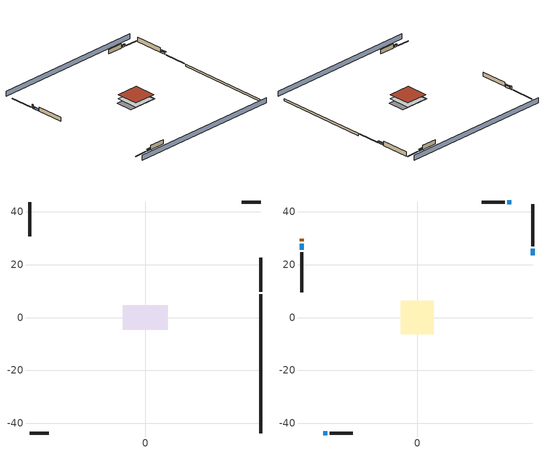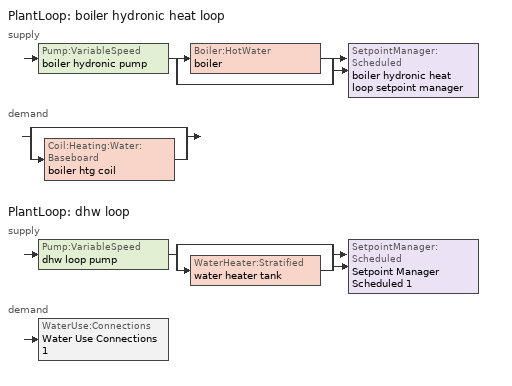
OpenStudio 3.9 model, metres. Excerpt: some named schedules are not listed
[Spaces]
crawlspace - vented 1
 floor foundation (Slab1 construction): -8.43,-4.68 -8.43,4.68 8.43,4.68 8.43,-4.68 z-0.91
 wall outside (RimJoist1 construction): 43.67,9.68 43.67,22.67 z0.3:0.61
 wall outside (RimJoist2 construction): -43.67,-43.67 -36.45,-43.67 z0.3:0.61
 wall outside (RimJoist3 construction): -43.67,43.67 -43.67,30.69 z0.3:0.61
 wall outside (RimJoist4 construction): 43.67,43.67 36.45,43.67 z0.3:0.61
 wall foundation (FoundationWall1 construction): 43.67,-43.67 43.67,8.75 z-0.91:0.3
conditioned space 1
 floor to crawlspace - vented 1 (Floor1 construction): -6.28,-6.28 -6.28,6.28 6.28,6.28 6.28,-6.28 z0.3
 wall outside (Wall1 construction): 43.67,26.9 43.67,42.74 z0.3:2.74
 wall outside (Wall2 construction): -33.14,-43.67 -24.34,-43.67 z0.3:2.74
 wall outside (Wall3 construction): -43.67,24.61 -43.67,9.53 z0.3:2.74
 wall outside (Wall4 construction): 33.14,43.67 24.34,43.67 z0.3:2.74
 wall outside (AdiabaticWallConstruction): 43.67,23.6 43.67,25.97 / -43.67,27.92 -43.67,25.54 z0.3:1.34; -35.52,-43.67 -34.07,-43.67 / 35.52,43.67 34.07,43.67 z0.3:1.25
 wall outside (AdiabaticWallConstruction 1): -43.67,29.76 -43.67,28.84 z0.3:2.34
 window (WindowConstruction): 43.67,23.6 43.67,25.97 z0.3:1.34
 window (WindowConstruction 1): -35.52,-43.67 -34.07,-43.67 z0.3:1.25
 window (WindowConstruction 2): -43.67,27.92 -43.67,25.54 z0.3:1.34
 window (WindowConstruction 3): 35.52,43.67 34.07,43.67 z0.3:1.25
 door (Door): -43.67,29.76 -43.67,28.84 z0.3:2.34
 roof outside (Roof1 construction): -6.28,6.28 -6.28,-6.28 6.28,-6.28 6.28,6.28 z2.74
shading: 43.67,48.24 -43.67,48.24 / -43.67,-48.24 43.67,-48.24 z0:2.74; 43.67,26.28 43.67,23.29 44.28,23.29 44.28,26.28 z1.65; -33.77,-43.67 -35.82,-43.67 -35.82,-44.28 -33.77,-44.28 z1.55; -43.67,25.23 -43.67,28.22 -44.28,28.22 -44.28,25.23 z1.65; 33.77,43.67 35.82,43.67 35.82,44.28 33.77,44.28 z1.55
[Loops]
PlantLoop 'boiler hydronic heat loop'
 supply: Pump:VariableSpeed 'boiler hydronic pump' > split
  | Boiler:HotWater 'boiler'
  | bypass
  join > SetpointManager:Scheduled 'boiler hydronic heat loop setpoint manager'
 demand: split
  | bypass
  | Coil:Heating:Water:Baseboard 'boiler htg coil'
PlantLoop 'dhw loop'
 supply: Pump:VariableSpeed 'dhw loop pump' > split
  | bypass
  | WaterHeater:Stratified 'water heater tank'
  join > SetpointManager:Scheduled 'Setpoint Manager Scheduled 1'
 demand: WaterUse:Connections 'Water Use Connections 1'
[Site]
Portland Intl Arpt_OR: Latitude {deg}=45.59; Longitude {deg}=-122.6; Time Zone {hr}=-8; Elevation {m}=33; Terrain=Suburbs; Keep Site Location Information=Yes
[Site:GroundTemperature:Shallow]
10.2558, 8.96328, 8.85977, 9.47314, 11.9355, 14.3863, 16.5111, 17.8571, 17.9714, 16.8767, 14.8061, 12.4304
[Site:WaterMainsTemperature]
Calculation Method=Schedule; Temperature Schedule=mains temperature schedule
[Building]
Building 1
[Material] Roughness=Rough
Name | Thickness {m} | Conductivity {W/m-K} | Density {kg/m3} | Specific Heat {J/kg-K} | Thermal Absorptance | Solar Absorptance | Visible Absorptance
asphalt or fiberglass shingles | 0.00635 | 0.162714 | 1121.4 | 1465.45 | 0.9 | 0.85 | 0.85
roof rigid ins | 0.103632 | 0.029427 | 32.04 | 1214.23 | 0.9 | 0.7 | 0.7
osb sheathing 0.75 in. | 0.01905 | 0.115458 | 512.64 | 1214.23 | 0.9 | 0.7 | 0.7
roof stud and cavity | 0.2032 | 0.161866 | 78.34581 | 1123.46 | 0.9 | 0.7 | 0.7
gypsum board | 0.0127 | 0.160291 | 801 | 837.4 | 0.9 | 0.6 | 0.6
wood siding | 0.0254 | 0.102417 | 544.68 | 1172.36 | 0.9 | 0.85 | 0.85
osb sheathing 0.5 in. | 0.0127 | 0.115458 | 512.64 | 1214.23 | 0.9 | 0.7 | 0.7
wall stud and cavity | 0.1397 | 0.550994 | 139.0536 | 1170.24 | 0.9 | 0.7 | 0.7
rim joist stud and cavity | 0.0508 | 0.178688 | 50.32683 | 1063.81 | 0.9 | 0.6 | 0.6
floor stud and cavity | 0.1397 | 0.923637 | 92.3553 | 1139.71 | 0.9 | 0.7 | 0.7
floor covering | 0.0127 | 0.0433444 | 54.468 | 1339.84 | 0.9 | 0.6 | 0.6
concrete 8.0 in. | 0.2032 | 1.803125 | 2242.8 | 837.4 | 0.9 | 0.7 | 0.7
soil 0.5 in. | 0.0127 | 1.3848 | 1842.3 | 418.7 | 0.9 | 0.7 | 0.7
wood siding 1; wood siding 2 | 0.0254 | 0.102417 | 544.68 | 1172.36
wall rigid ins | 0.512978 | 0.029427 | 32.04 | 1214.23 | 0.9 | 0.7 | 0.7
wall stud and cavity 1 | 0.0889 | 0.380278 | 52.3479 | 1209.89 | 0.9 | 0.7 | 0.7
door material | 0.04445 | 0.0612267 | 512.64 | 1214.23 | 0.9 | 0.7 | 0.7
wall stud and cavity 2 | 0.0889 | 0.391764 | 83.0341 | 1211.67 | 0.9 | 0.7 | 0.7
furniture material conditioned space 1 | 0.1524 | 0.115458 | 640.8 | 1214.23 | 0.9 | 0.6 | 0.6
[Construction]
Roof1 construction: asphalt or fiberglass shingles, roof rigid ins, osb sheathing 0.75 in., roof stud and cavity, gypsum board
Wall1 construction; Wall2 construction; Wall3 construction; Wall4 construction: wood siding, osb sheathing 0.5 in., wall stud and cavity, gypsum board
RimJoist1 construction; RimJoist2 construction; RimJoist3 construction; RimJoist4 construction: wood siding, rim joist stud and cavity
Floor1 construction: floor stud and cavity, osb sheathing 0.75 in., floor covering
FoundationWall1 construction: concrete 8.0 in.
Slab1 construction: soil 0.5 in.
WindowConstruction; WindowConstruction 1; WindowConstruction 2; WindowConstruction 3: WindowMaterial
AdiabaticWallConstruction: wood siding 1, wall rigid ins, wall stud and cavity 1, gypsum board
Door: door material
AdiabaticWallConstruction 1: wood siding 2, wall rigid ins, wall stud and cavity 1, gypsum board
PartitionWallConstruction: gypsum board, wall stud and cavity 2, gypsum board
furniture construction conditioned space 1: furniture material conditioned space 1
[WindowMaterial:SimpleGlazingSystem]
WindowMaterial: U-Factor {W/m2-K}=4.76952; Solar Heat Gain Coefficient=0.63
[ThermalZone] Multiplier=1; Use Ideal Air Loads=No
Name | Volume {m3} | Thermostat
conditioned space | 384.656 | conditioned space temperature setpoint
crawlspace - vented | 192.328
[Sizing:Zone] Zone Cooling Design Supply Air Temperature Input Method=SupplyAirTemperature; Zone Cooling Design Supply Air Temperature {C}=14; Zone Cooling Design Supply Air Temperature Difference {deltaC}=11.11; Zone Heating Design Supply Air Temperature Input Method=SupplyAirTemperature; Zone Heating Design Supply Air Temperature {C}=40; Zone Heating Design Supply Air Temperature Difference {deltaC}=11.11; Zone Cooling Design Supply Air Humidity Ratio {kg-H2O/kg-air}=0.0085; Zone Heating Design Supply Air Humidity Ratio {kg-H2O/kg-air}=0.008; Cooling Design Air Flow Method=DesignDay; Heating Design Air Flow Method=DesignDay; Account for Dedicated Outdoor Air System=No; Dedicated Outdoor Air System Control Strategy=NeutralSupplyAir; Dedicated Outdoor Air Low Setpoint Temperature for Design {C}=autosize; Dedicated Outdoor Air High Setpoint Temperature for Design {C}=autosize; Zone Load Sizing Method=Sensible Load Only No Latent Load; Zone Latent Cooling Design Supply Air Humidity Ratio Input Method=HumidityRatioDifference; Zone Cooling Design Supply Air Humidity Ratio Difference {kgWater/kgDryAir}=0.005; Zone Latent Heating Design Supply Air Humidity Ratio Input Method=HumidityRatioDifference; Zone Humidification Design Supply Air Humidity Ratio Difference {kgWater/kgDryAir}=0.005; Sizing Option=Coincident
conditioned space; crawlspace - vented
[Zone equipment]
conditioned space: boiler baseboard
[Space]
Name | Thermal Zone | Volume {m3}
conditioned space 1 | conditioned space | 384.656
crawlspace - vented 1 | crawlspace - vented | 192.328
[ThermostatSetpoint:DualSetpoint]
conditioned space temperature setpoint: Heating Setpoint Temperature Schedule=heating setpoint; Cooling Setpoint Temperature Schedule=cooling setpoint; Temperature Difference Between Cutout And Setpoint {deltaC}=0
[Foundation:Kiva]
Foundation Kiva 1: Initial Indoor Air Temperature {C}=7.86103; Wall Height Above Grade {m}=0.3048; Wall Depth Below Slab {m}=0.2032
[Foundation:Kiva:Settings]
Soil Conductivity {W/m-K}=1.3848; Soil Density {kg/m3}=1842.3; Soil Specific Heat {J/kg-K}=418.7; Ground Solar Absorptivity=0.9; Ground Thermal Absorptivity=0.9; Ground Surface Roughness {m}=0.03; Far-Field Width {m}=40; Deep-Ground Boundary Condition=ZeroFlux; Deep-Ground Depth {m}=40; Minimum Cell Dimension {m}=0.2; Maximum Cell Growth Coefficient=3; Simulation Timestep=Timestep
[SurfaceProperty:ExposedFoundationPerimeter]
Slab1: Exposed Perimeter Calculation Method=TotalExposedPerimeter; Total Exposed Perimeter {m}=52.4256
[SurfaceProperty:IncidentSolarMultiplier] Incident Solar Multiplier=1; Incident Solar Multiplier Schedule=trans schedule winter=0.85 summer=0.7
Window1; Window2; Window3; Window4
[InternalMass:Definition] Design Level Calculation Method=SurfaceArea
Name | Construction | Surface Area {m2}
partition wall mass | PartitionWallConstruction | 157.749
furniture mass conditioned space 1 | furniture construction conditioned space 1 | 63.09974
[InternalMass] Space or SpaceType=conditioned space 1; Multiplier=1
Name | Internal Mass Definition
partition wall mass | partition wall mass
furniture mass conditioned space 1 | furniture mass conditioned space 1
[PlantLoop] Fluid Type=Water; Glycol Concentration=0; Load Distribution Scheme=Optimal
Name | Plant Loop Volume {m3} | Maximum Loop Flow Rate {m3/s}
boiler hydronic heat loop | Autocalculate
dhw loop | 0.003 | 0.01
[Sizing:Plant] Loop Type=Heating; Sizing Option=NonCoincident; Zone Timesteps in Averaging Window=1; Coincident Sizing Factor Mode=None
Name | Design Loop Exit Temperature {C} | Loop Design Temperature Difference {deltaC}
boiler hydronic heat loop | 82.2222 | 11.1111
dhw loop | 51.6667 | 5.55556
[Pump:VariableSpeed] Motor Efficiency=0.85; Fraction of Motor Inefficiencies to Fluid Stream=0; Coefficient 1 of the Part Load Performance Curve=0; Coefficient 2 of the Part Load Performance Curve=1; Coefficient 3 of the Part Load Performance Curve=0; Coefficient 4 of the Part Load Performance Curve=0; Minimum Flow Rate {m3/s}=0; Pump Control Type=Intermittent; Skin Loss Radiative Fraction=0.5; Design Power Sizing Method=PowerPerFlowPerPressure; Design Electric Power per Unit Flow Rate {W/(m3/s)}=348701.1; Design Shaft Power per Unit Flow Rate per Unit Head {W-s/m3-Pa}=1.28205; Design Minimum Flow Rate Fraction=0
Name | Rated Flow Rate {m3/s} | Rated Pump Head {Pa} | Rated Power Consumption {W}
boiler hydronic pump | 0.0030649 | 20000 | 81.7308
dhw loop pump | 0.01 | 1 | 0
[Boiler:HotWater]
boiler: Fuel Type=NaturalGas; Nominal Capacity {W}=10630.3; Nominal Thermal Efficiency=0.8; Efficiency Curve Temperature Evaluation Variable=LeavingBoiler; Normalized Boiler Efficiency Curve=NonCondensingBoilerEff; Minimum Part Load Ratio=0; Maximum Part Load Ratio=1; Optimum Part Load Ratio=1; Water Outlet Upper Temperature Limit {C}=99.9; Boiler Flow Mode=LeavingSetpointModulated; On Cycle Parasitic Electric Load {W}=0; Off Cycle Parasitic Fuel Load {W}=0; Sizing Factor=1
[EnergyManagementSystem:Sensor]
Name | Output Variable or Output Meter Index Key | Output Variable or Output Meter
boiler_plr_s | boiler | Boiler Part Load Ratio
boiler_hydronic_pump_mfr_s | boiler hydronic pump | Pump Mass Flow Rate
boiler_hydronic_pump_s | boiler hydronic pump | Pump Electricity Energy
boiler_baseboard_s | boiler baseboard | Baseboard Total Heating Energy
water_heater_amb_temp; fridge_tin_s; tin_s; tin_s_1 | conditioned space | Zone Mean Air Temperature
water_heater_amb_rh | conditioned space | Zone Air Relative Humidity
water_heater_tl | water heater tank | Water Heater Heat Loss Rate
water_heater_sens_cool | water heater coil | Cooling Coil Sensible Cooling Rate
water_heater_lat_cool | water heater coil | Cooling Coil Latent Cooling Rate
water_heater_fan_pwr; water_heater_fan_energy | water heater fan | Fan Electricity Rate
water_heater_T_set | water heater setpoint | Schedule Value
water_heater_tank_energy | water heater tank | Water Heater Electricity Rate
water_heater_coil_energy | water heater coil | Cooling Coil Water Heating Electricity Rate
water_heater_tank_on_cycle_parasitic | water heater tank | Water Heater On Cycle Parasitic Electricity Rate
water_heater_tank_off_cycle_parasitic | water heater tank | Water Heater Off Cycle Parasitic Electricity Rate
out_pb_s |  | Site Outdoor Air Barometric Pressure
out_wt_s |  | Site Outdoor Air Humidity Ratio
win_s | conditioned space | Zone Air Humidity Ratio
site_vw_s |  | Site Wind Speed
tout_s | conditioned space | Zone Outdoor Air Drybulb Temperature
hvac_availability_schedule_s | hvac availability schedule | Schedule Value
cool_season | cooling season schedule | Schedule Value
natural_vent_s | natural vent schedule | Schedule Value
htg_sp_s; htg_sp_s_1 | heating setpoint | Schedule Value
clg_sp_s; clg_sp_s_1 | cooling setpoint | Schedule Value
conditioned_space_htg_unmet_s | conditioned space | Zone Heating Setpoint Not Met Time
conditioned_space_clg_unmet_s | conditioned space | Zone Cooling Setpoint Not Met Time
htg_load_cond |  | Heating:EnergyTransfer:Zone:CONDITIONED SPACE
clg_load_cond |  | Cooling:EnergyTransfer:Zone:CONDITIONED SPACE
s_conv | Floor1 | Surface Inside Face Convection Heat Gain Energy
s_ig | Floor1 | Surface Inside Face Internal Gains Radiation Heat Gain Energy
s_sol | Floor1 | Surface Inside Face Solar Radiation Heat Gain Energy
s_lgt | Floor1 | Surface Inside Face Lights Radiation Heat Gain Energy
s_surf | Floor1 | Surface Inside Face Net Surface Thermal Radiation Heat Gain Energy
s_conv_1 | Roof1 | Surface Inside Face Convection Heat Gain Energy
s_ig_1 | Roof1 | Surface Inside Face Internal Gains Radiation Heat Gain Energy
s_sol_1 | Roof1 | Surface Inside Face Solar Radiation Heat Gain Energy
s_lgt_1 | Roof1 | Surface Inside Face Lights Radiation Heat Gain Energy
s_surf_1 | Roof1 | Surface Inside Face Net Surface Thermal Radiation Heat Gain Energy
ss_sol | Door1 | Surface Inside Face Solar Radiation Heat Gain Energy
ss_lgt | Door1 | Surface Inside Face Lights Radiation Heat Gain Energy
ss_conv | Door1 | Surface Inside Face Convection Heat Gain Energy
ss_ig | Door1 | Surface Inside Face Internal Gains Radiation Heat Gain Energy
ss_surf | Door1 | Surface Inside Face Net Surface Thermal Radiation Heat Gain Energy
ss_conv_1 | Window1 | Surface Inside Face Convection Heat Gain Energy
ss_ig_1 | Window1 | Surface Inside Face Internal Gains Radiation Heat Gain Energy
ss_surf_1 | Window1 | Surface Inside Face Net Surface Thermal Radiation Heat Gain Energy
ss_trans_in | Window1 | Surface Window Transmitted Solar Radiation Rate
ss_back_out | Window1 | Surface Window Shortwave from Zone Back Out Window Heat Transfer Rate
ss_trans_out | Window1 | Surface Inside Face Initial Transmitted Diffuse Transmitted Out Window Solar Radiation Rate
ss_conv_2 | Window2 | Surface Inside Face Convection Heat Gain Energy
ss_ig_2 | Window2 | Surface Inside Face Internal Gains Radiation Heat Gain Energy
ss_surf_2 | Window2 | Surface Inside Face Net Surface Thermal Radiation Heat Gain Energy
ss_trans_in_1 | Window2 | Surface Window Transmitted Solar Radiation Rate
ss_back_out_1 | Window2 | Surface Window Shortwave from Zone Back Out Window Heat Transfer Rate
ss_trans_out_1 | Window2 | Surface Inside Face Initial Transmitted Diffuse Transmitted Out Window Solar Radiation Rate
ss_conv_3 | Window3 | Surface Inside Face Convection Heat Gain Energy
ss_ig_3 | Window3 | Surface Inside Face Internal Gains Radiation Heat Gain Energy
ss_surf_3 | Window3 | Surface Inside Face Net Surface Thermal Radiation Heat Gain Energy
ss_trans_in_2 | Window3 | Surface Window Transmitted Solar Radiation Rate
ss_back_out_2 | Window3 | Surface Window Shortwave from Zone Back Out Window Heat Transfer Rate
ss_trans_out_2 | Window3 | Surface Inside Face Initial Transmitted Diffuse Transmitted Out Window Solar Radiation Rate
ss_conv_4 | Window4 | Surface Inside Face Convection Heat Gain Energy
ss_ig_4 | Window4 | Surface Inside Face Internal Gains Radiation Heat Gain Energy
ss_surf_4 | Window4 | Surface Inside Face Net Surface Thermal Radiation Heat Gain Energy
ss_trans_in_3 | Window4 | Surface Window Transmitted Solar Radiation Rate
ss_back_out_3 | Window4 | Surface Window Shortwave from Zone Back Out Window Heat Transfer Rate
ss_trans_out_3 | Window4 | Surface Inside Face Initial Transmitted Diffuse Transmitted Out Window Solar Radiation Rate
s_conv_2 | Wall1 | Surface Inside Face Convection Heat Gain Energy
s_ig_2 | Wall1 | Surface Inside Face Internal Gains Radiation Heat Gain Energy
s_sol_2 | Wall1 | Surface Inside Face Solar Radiation Heat Gain Energy
s_lgt_2 | Wall1 | Surface Inside Face Lights Radiation Heat Gain Energy
s_surf_2 | Wall1 | Surface Inside Face Net Surface Thermal Radiation Heat Gain Energy
s_conv_3 | Wall2 | Surface Inside Face Convection Heat Gain Energy
s_ig_3 | Wall2 | Surface Inside Face Internal Gains Radiation Heat Gain Energy
s_sol_3 | Wall2 | Surface Inside Face Solar Radiation Heat Gain Energy
s_lgt_3 | Wall2 | Surface Inside Face Lights Radiation Heat Gain Energy
s_surf_3 | Wall2 | Surface Inside Face Net Surface Thermal Radiation Heat Gain Energy
s_conv_4 | Wall3 | Surface Inside Face Convection Heat Gain Energy
s_ig_4 | Wall3 | Surface Inside Face Internal Gains Radiation Heat Gain Energy
s_sol_4 | Wall3 | Surface Inside Face Solar Radiation Heat Gain Energy
s_lgt_4 | Wall3 | Surface Inside Face Lights Radiation Heat Gain Energy
s_surf_4 | Wall3 | Surface Inside Face Net Surface Thermal Radiation Heat Gain Energy
s_conv_5 | Wall4 | Surface Inside Face Convection Heat Gain Energy
s_ig_5 | Wall4 | Surface Inside Face Internal Gains Radiation Heat Gain Energy
s_sol_5 | Wall4 | Surface Inside Face Solar Radiation Heat Gain Energy
s_lgt_5 | Wall4 | Surface Inside Face Lights Radiation Heat Gain Energy
s_surf_5 | Wall4 | Surface Inside Face Net Surface Thermal Radiation Heat Gain Energy
im_conv | furniture mass conditioned space 1 | Surface Inside Face Convection Heat Gain Energy
im_ig | furniture mass conditioned space 1 | Surface Inside Face Internal Gains Radiation Heat Gain Energy
im_sol | furniture mass conditioned space 1 | Surface Inside Face Solar Radiation Heat Gain Energy
im_lgt | furniture mass conditioned space 1 | Surface Inside Face Lights Radiation Heat Gain Energy
im_surf | furniture mass conditioned space 1 | Surface Inside Face Net Surface Thermal Radiation Heat Gain Energy
im_conv_1 | partition wall mass | Surface Inside Face Convection Heat Gain Energy
im_ig_1 | partition wall mass | Surface Inside Face Internal Gains Radiation Heat Gain Energy
im_sol_1 | partition wall mass | Surface Inside Face Solar Radiation Heat Gain Energy
im_lgt_1 | partition wall mass | Surface Inside Face Lights Radiation Heat Gain Energy
im_surf_1 | partition wall mass | Surface Inside Face Net Surface Thermal Radiation Heat Gain Energy
airflow_gain | infil flow | Infiltration Sensible Heat Gain Energy
airflow_loss | infil flow | Infiltration Sensible Heat Loss Energy
airflow_gain_1 | natural vent flow | Infiltration Sensible Heat Gain Energy
airflow_loss_1 | natural vent flow | Infiltration Sensible Heat Loss Energy
airflow_gain_2 | whole house fan flow | Infiltration Sensible Heat Gain Energy
airflow_loss_2 | whole house fan flow | Infiltration Sensible Heat Loss Energy
mv_conv | mech vent house fan | Electric Equipment Convective Heating Energy
mv_rad | mech vent house fan | Electric Equipment Radiant Heating Energy
mv_conv_1 | mech vent house fan cfis | Electric Equipment Convective Heating Energy
mv_rad_1 | mech vent house fan cfis | Electric Equipment Radiant Heating Energy
mv_conv_2 | mech vent house fan latent load | Other Equipment Convective Heating Energy
mv_rad_2 | mech vent house fan latent load | Other Equipment Radiant Heating Energy
mv_conv_3 | mech vent house fan sensible load | Other Equipment Convective Heating Energy
mv_rad_3 | mech vent house fan sensible load | Other Equipment Radiant Heating Energy
ig_ee_conv | clothes dryer | Electric Equipment Convective Heating Energy
ig_ee_rad | clothes dryer | Electric Equipment Radiant Heating Energy
ig_ee_conv_1 | clothes washer | Electric Equipment Convective Heating Energy
ig_ee_rad_1 | clothes washer | Electric Equipment Radiant Heating Energy
ig_ee_conv_2 | cooking range | Electric Equipment Convective Heating Energy
ig_ee_rad_2 | cooking range | Electric Equipment Radiant Heating Energy
ig_ee_conv_3 | dishwasher | Electric Equipment Convective Heating Energy
ig_ee_rad_3 | dishwasher | Electric Equipment Radiant Heating Energy
ig_ee_conv_4 | fridge | Electric Equipment Convective Heating Energy
ig_ee_rad_4 | fridge | Electric Equipment Radiant Heating Energy
ig_ee_conv_5 | whole house fan | Electric Equipment Convective Heating Energy
ig_ee_rad_5 | whole house fan | Electric Equipment Radiant Heating Energy
ig_oe_conv | clothes dryer 1 | Other Equipment Convective Heating Energy
ig_oe_rad | clothes dryer 1 | Other Equipment Radiant Heating Energy
ig_oe_conv_1 | cooking range 1 | Other Equipment Convective Heating Energy
ig_oe_rad_1 | cooking range 1 | Other Equipment Radiant Heating Energy
ig_oe_conv_2 | general water use latent | Other Equipment Convective Heating Energy
ig_oe_rad_2 | general water use latent | Other Equipment Radiant Heating Energy
ig_oe_conv_3 | general water use sensible | Other Equipment Convective Heating Energy
ig_oe_rad_3 | general water use sensible | Other Equipment Radiant Heating Energy
ig_oe_conv_4 | water heater energy adjustment1 | Other Equipment Convective Heating Energy
ig_oe_rad_4 | water heater energy adjustment1 | Other Equipment Radiant Heating Energy
ig_oe_conv_5 | water heater lat | Other Equipment Convective Heating Energy
ig_oe_rad_5 | water heater lat | Other Equipment Radiant Heating Energy
ig_oe_conv_6 | water heater sens | Other Equipment Convective Heating Energy
ig_oe_rad_6 | water heater sens | Other Equipment Radiant Heating Energy
[EnergyManagementSystem:InternalVariable]
boiler_hydronic_pump_rated_mfr: Internal Data Index Key=boiler hydronic pump; Internal Data Type=Pump Maximum Mass Flow Rate
[EnergyManagementSystem:Actuator]
Name | Actuated Component | Actuated Component Type | Actuated Component Control Type | Zone or Space
boiler_hydronic_pump_pressure_rise_act | boiler hydronic pump | Pump | Pump Pressure Rise
water_heater_Tamb_act | water heater Tamb act | Schedule:Constant | Schedule Value
water_heater_RHamb_act | water heater RHamb act | Schedule:Constant | Schedule Value
water_heater_sens_act | water heater sens | OtherEquipment | Power Level | conditioned space 1
water_heater_lat_act | water heater lat | OtherEquipment | Power Level | conditioned space 1
water_heater_LESchedOverride | water heater BottomElementSetpoint | Schedule:Constant | Schedule Value
water_heater_UESchedOverride | water heater TopElementSetpoint | Schedule:Constant | Schedule Value
water_heater_HPWHSchedOverride | water heater setpoint | Schedule:Constant | Schedule Value
water_heater_hpwh_ec_adj_act | water heater energy adjustment1 | OtherEquipment | Power Level | conditioned space 1
fridge_schedule_act | fridge schedule | Schedule:Constant | Schedule Value
natural_vent_flow_act | natural vent flow | Zone Infiltration | Air Exchange Flow Rate
whole_house_fan_flow_act | whole house fan flow | Zone Infiltration | Air Exchange Flow Rate
whole_house_fan_act | whole house fan | ElectricEquipment | Electricity Rate | conditioned space 1
mech_vent_house_fan_cfis_act | mech vent house fan cfis | ElectricEquipment | Electricity Rate | conditioned space 1
mech_vent_house_fan_sensible_load_act | mech vent house fan sensible load | OtherEquipment | Power Level | conditioned space 1
mech_vent_house_fan_latent_load_act | mech vent house fan latent load | OtherEquipment | Power Level | conditioned space 1
infil_flow_act | infil flow | Zone Infiltration | Air Exchange Flow Rate
[EnergyManagementSystem:Program]
boiler_hydronic_pump_power_program: Set hvac_plr = boiler_plr_s; Set pump_total_eff = boiler_hydronic_pump_rated_mfr / 1000 * 20000.0 / 81.7307692307692; Set pump_vfr = boiler_hydronic_pump_mfr_s / 1000; If pump_vfr > 0; Set boiler_hydronic_pump_pressure_rise_act = 81.7307692307692 * hvac_plr * pump_total_eff / pump_vfr; Else; Set boiler_hydronic_pump_pressure_rise_act = 0; EndIf
boiler_hydronic_pump_disaggregate_program: Set boiler_hydronic_pump_primary_htg = boiler_hydronic_pump_s
water_heater_InletAir: Set water_heater_Tamb_act = water_heater_amb_temp; Set water_heater_RHamb_act = 0; Set water_heater_RHamb_act = water_heater_RHamb_act + (water_heater_amb_rh / 100) / 1; Set water_heater_sens_act = (0 - water_heater_sens_cool - (water_heater_tl + water_heater_fan_pwr)) / 1; Set water_heater_lat_act = (0 - water_heater_lat_cool) / 1
water_heater_Control: Set water_heater_HPWHSchedOverride = water_heater_T_set; If (water_heater_amb_temp<5.56) || (water_heater_amb_temp>48.89); Set water_heater_UESchedOverride = water_heater_T_set; Set water_heater_LESchedOverride = water_heater_T_set; Else; Set water_heater_UESchedOverride = water_heater_T_set - 9.0; Set water_heater_LESchedOverride = 0; EndIf
water_heater_hpwh_EC_adj: If WarmupFlag == 0; Set dhw_e_cons = water_heater_tank_energy + water_heater_tank_on_cycle_parasitic + water_heater_tank_off_cycle_parasitic + water_heater_coil_energy + water_heater_fan_energy; Set water_heater_hpwh_ec_adj_act = 0.0 * dhw_e_cons / 1; EndIf
fridge_schedule_program: Set Tin = fridge_tin_s*(9.0/5.0)+32.0; Set fridge_schedule_act = 0; If (Hour == 0); Set fridge_schedule_act = (-0.487+0.019*Tin); ElseIf (Hour == 1); Set fridge_schedule_act = (-0.34+0.016*Tin); ElseIf (Hour == 2); Set fridge_schedule_act = (-0.37+0.017*Tin); ElseIf (Hour == 3); Set fridge_schedule_act = (-0.361+0.016*Tin); ElseIf (Hour == 4); Set fridge_schedule_act = (-0.515+0.018*Tin); ElseIf (Hour == 5); Set fridge_schedule_act = (-0.684+0.021*Tin); ElseIf (Hour == 6); Set fridge_schedule_act = (-0.471+0.019*Tin); ElseIf (Hour == 7); Set fridge_schedule_act = (-0.159+0.015*Tin); ElseIf (Hour == 8); Set fridge_schedule_act = (-0.079+0.015*Tin); ElseIf (Hour == 9); Set fridge_schedule_act = (-0.417+0.019*Tin); ElseIf (Hour == 10); Set fridge_schedule_act = (-0.411+0.018*Tin); ElseIf (Hour == 11); Set fridge_schedule_act = (-0.386+0.018*Tin); ElseIf (Hour == 12); Set fridge_schedule_act = (-0.24+0.016*Tin); ElseIf (Hour == 13); Set fridge_schedule_act = (-0.314+0.017*Tin); ElseIf (Hour == 14); Set fridge_schedule_act = (-0.16+0.015*Tin); ElseIf (Hour == 15); Set fridge_schedule_act = (-0.121+0.015*Tin); ElseIf (Hour == 16); Set fridge_schedule_act = (-0.469+0.02*Tin); ElseIf (Hour == 17); Set fridge_schedule_act = (-0.412+0.02*Tin); ElseIf (Hour == 18); Set fridge_schedule_act = (-0.091+0.017*Tin); ElseIf (Hour == 19); Set fridge_schedule_act = (0.077+0.014*Tin); ElseIf (Hour == 20); Set fridge_schedule_act = (-0.118+0.016*Tin); ElseIf (Hour == 21); Set fridge_schedule_act = (-0.247+0.017*Tin); ElseIf (Hour == 22); Set fridge_schedule_act = (-0.445+0.019*Tin); ElseIf (Hour == 23); Set fridge_schedule_act = (-0.544+0.02*Tin); EndIf
natural_vent_program: Set Tin = tin_s; Set Tout = tout_s; Set Wout = out_wt_s; Set Pbar = out_pb_s; Set Phiout = (@RhFnTdbWPb Tout Wout Pbar); Set MaxHR = 0.0115; Set Tnvsp = (htg_sp_s + clg_sp_s) / 2; Set NVavail = natural_vent_s; Set ClgSsnAvail = cool_season; Set Qnv = 0; Set Qwhf = 0; Set whole_house_fan_act = 0; If ((Wout < MaxHR) && (Tin > Tout) && (Tin > Tnvsp) && (ClgSsnAvail > 0))|| ((Tin > Tout) && (Tin > Tnvsp) && (hvac_availability_schedule_s == 0)); Set WHF_Flow = 0; Set Adj = (Tin-Tnvsp)/(Tin-Tout); Set Adj = (@Min Adj 1); Set Adj = (@Max Adj 0); If (WHF_Flow > 0); Set Qwhf = WHF_Flow*Adj; Set WHF_W = 0; Set whole_house_fan_act = WHF_W*Adj; ElseIf (NVavail > 0); Set NVArea = 0; Set Cs = 8.968567957270247e-05; Set Cw = 6.531778328561744e-05; Set Tdiff = Tin-Tout; Set dT = (@Abs Tdiff); Set Vwind = site_vw_s; Set SGNV = NVArea*Adj*((((Cs*dT)+(Cw*(Vwind^2)))^0.5)/1000); Set MaxNV = 2.1369780228096005; Set Qnv = (@Min SGNV MaxNV); EndIf; EndIf; Set natural_vent_flow_act = Qnv; Set whole_house_fan_flow_act = Qwhf; Set natural_vent_program_Qnv = Qnv; Set natural_vent_program_Qwhf = Qwhf
infil_program: Set p_m = 0.14; Set p_s = 0.22; Set s_m = 270; Set s_s = 370; Set z_m = 9.99744; Set z_s = 2.4384; Set f_t = (((s_m/z_m)^p_m)*((z_s/s_s)^p_s)); Set Tdiff = tin_s-tout_s; Set dT = @Abs Tdiff; Set c = 0.1662; Set Cs = 0.0711; Set Cw = 0.1275; Set n = 0.65; Set sft = (f_t*0.7000000000000001); Set temp1 = ((c*Cw)*((sft*site_vw_s)^(2*n)))^2; Set Qinf = (((c*Cs*(dT^n))^2)+temp1)^0.5; Set Qinf = (@Max Qinf 0); Set mech_vent_house_fan_sensible_load_act = 0.0; Set mech_vent_house_fan_latent_load_act = 0.0; Set OASupInPb = out_pb_s; Set OASupInTemp = tout_s; Set OASupInW = out_wt_s; Set OASupRho = (@RhoAirFnPbTdbW OASupInPb OASupInTemp OASupInW); Set OASupCp = (@CpAirFnW OASupInW); Set OASupInEnth = (@HFnTdbW OASupInTemp OASupInW); Set ZoneTemp = tin_s; Set ZoneW = win_s; Set ZoneCp = (@CpAirFnW ZoneW); Set ZoneAirEnth = (@HFnTdbW ZoneTemp ZoneW); Set mech_vent_house_fan_cfis_act = 0.0; Set QWHV_cfis_sup = 0.0; Set QWHV_cfis_suppl_sup = 0.0; Set QWHV_cfis_suppl_exh = 0.0; Set Qrange = 0; Set Qbath = 0; Set Qdryer = 0; Set QWHV_sup = 0.0; Set QWHV_exh = 0.0; Set Qsupply = QWHV_sup + QWHV_cfis_sup + QWHV_cfis_suppl_sup; Set Qexhaust = Qrange + Qbath + Qdryer + QWHV_exh + QWHV_cfis_suppl_exh; Set Qfan = (@Max Qexhaust Qsupply); Set Qducts = 0; If Qducts < 0; Set Qsupply = Qsupply - Qducts; Else; Set Qexhaust = Qexhaust + Qducts; EndIf; Set Qfan_with_ducts = (@Max Qexhaust Qsupply); Set Qimb = (@Abs (Qsupply - Qexhaust)); If Qinf + Qimb > 0; Set Qtot = Qfan_with_ducts + (Qinf^2) / (Qinf + Qimb); Else; Set Qtot = Qfan_with_ducts; EndIf; Set Qinf_adj = Qtot - Qfan; Set infil_flow_act = Qinf_adj; Set infil_program_Qinf = Qinf_adj; Set infil_program_Qfan = Qfan; Set Qload = Qfan; Set Effectiveness_Sens = 0.0; Set Effectiveness_Lat = 0.0; Set Fan_MFR = Qload * OASupRho; Set ZoneInEnth = OASupInEnth; Set ZoneInTemp = OASupInTemp; Set FanTotalToCond = Fan_MFR * (ZoneInEnth - ZoneAirEnth); Set FanSensToCond = Fan_MFR * ZoneCp * (ZoneInTemp - ZoneTemp); Set FanLatToCond = FanTotalToCond - FanSensToCond; Set mech_vent_house_fan_sensible_load_act = mech_vent_house_fan_sensible_load_act + FanSensToCond; Set mech_vent_house_fan_latent_load_act = mech_vent_house_fan_latent_load_act + FanLatToCond
unmet_hours_program: Set htg_unmet_hours = 0; Set clg_unmet_hours = 0; Set unit_htg_unmet_hours = 0; If ((DayOfYear >= 1) && (DayOfYear <= 365)) && (hvac_availability_schedule_s == 1); Set unit_htg_unmet_hours = unit_htg_unmet_hours + conditioned_space_htg_unmet_s; If unit_htg_unmet_hours > htg_unmet_hours; Set htg_unmet_hours = unit_htg_unmet_hours; EndIf; EndIf
total_loads_program: Set loads_htg_tot = 0; Set loads_clg_tot = 0; If htg_load_cond > 0; Set loads_htg_tot = loads_htg_tot + (htg_load_cond - clg_load_cond) * 1.0; EndIf; Set loads_htg_tot = (@Max loads_htg_tot 0); If clg_load_cond > 0; Set loads_clg_tot = loads_clg_tot + (clg_load_cond - htg_load_cond) * 0.0; EndIf; Set loads_clg_tot = (@Max loads_clg_tot 0)
component_loads_program: Set loads_htg_walls = 0; Set loads_htg_rim_joists = 0; Set loads_htg_foundation_walls = 0; Set loads_htg_floors = 0; Set loads_htg_slabs = 0; Set loads_htg_ceilings = 0; Set loads_htg_roofs = 0; Set loads_htg_windows_conduction = 0; Set loads_htg_windows_solar = 0; Set loads_htg_doors = 0; Set loads_htg_skylights_conduction = 0; Set loads_htg_skylights_solar = 0; Set loads_htg_internal_mass = 0; Set loads_htg_intgains = 0; Set loads_htg_lighting = 0; Set loads_htg_infil = 0; Set loads_htg_mechvent = 0; Set loads_htg_natvent = 0; Set loads_htg_whf = 0; Set loads_htg_ducts = 0; Set loads_clg_walls = 0; Set loads_clg_rim_joists = 0; Set loads_clg_foundation_walls = 0; Set loads_clg_floors = 0; Set loads_clg_slabs = 0; Set loads_clg_ceilings = 0; Set loads_clg_roofs = 0; Set loads_clg_windows_conduction = 0; Set loads_clg_windows_solar = 0; Set loads_clg_doors = 0; Set loads_clg_skylights_conduction = 0; Set loads_clg_skylights_solar = 0; Set loads_clg_internal_mass = 0; Set loads_clg_intgains = 0; Set loads_clg_lighting = 0; Set loads_clg_infil = 0; Set loads_clg_mechvent = 0; Set loads_clg_natvent = 0; Set loads_clg_whf = 0; Set loads_clg_ducts = 0; Set hr_walls = 0; Set hr_walls = hr_walls + s_conv_2 + s_ig_2 + s_sol_2 + s_lgt_2 + s_surf_2; Set hr_walls = hr_walls + s_conv_3 + s_ig_3 + s_sol_3 + s_lgt_3 + s_surf_3; Set hr_walls = hr_walls + s_conv_4 + s_ig_4 + s_sol_4 + s_lgt_4 + s_surf_4; Set hr_walls = hr_walls + s_conv_5 + s_ig_5 + s_sol_5 + s_lgt_5 + s_surf_5; Set hr_rim_joists = 0; Set hr_foundation_walls = 0; Set hr_floors = 0; Set hr_floors = hr_floors + s_conv + s_ig + s_sol + s_lgt + s_surf; Set hr_slabs = 0; Set hr_ceilings = 0; Set hr_roofs = 0; Set hr_roofs = hr_roofs + s_conv_1 + s_ig_1 + s_sol_1 + s_lgt_1 + s_surf_1; Set hr_windows_conduction = 0; Set hr_windows_conduction = hr_windows_conduction + ss_conv_1; Set hr_windows_conduction = hr_windows_conduction + ss_ig_1; Set hr_windows_conduction = hr_windows_conduction + ss_surf_1; Set hr_windows_conduction = hr_windows_conduction + ss_conv_2; Set hr_windows_conduction = hr_windows_conduction + ss_ig_2; Set hr_windows_conduction = hr_windows_conduction + ss_surf_2; Set hr_windows_conduction = hr_windows_conduction + ss_conv_3; Set hr_windows_conduction = hr_windows_conduction + ss_ig_3; Set hr_windows_conduction = hr_windows_conduction + ss_surf_3; Set hr_windows_conduction = hr_windows_conduction + ss_conv_4; Set hr_windows_conduction = hr_windows_conduction + ss_ig_4; Set hr_windows_conduction = hr_windows_conduction + ss_surf_4; Set hr_windows_solar = 0; Set hr_windows_solar = hr_windows_solar - ss_trans_in * ZoneTimestep * 3600 + ss_back_out * ZoneTimestep * 3600 + ss_trans_out * ZoneTimestep * 3600; Set hr_windows_solar = hr_windows_solar - ss_trans_in_1 * ZoneTimestep * 3600 + ss_back_out_1 * ZoneTimestep * 3600 + ss_trans_out_1 * ZoneTimestep * 3600; Set hr_windows_solar = hr_windows_solar - ss_trans_in_2 * ZoneTimestep * 3600 + ss_back_out_2 * ZoneTimestep * 3600 + ss_trans_out_2 * ZoneTimestep * 3600; Set hr_windows_solar = hr_windows_solar - ss_trans_in_3 * ZoneTimestep * 3600 + ss_back_out_3 * ZoneTimestep * 3600 + ss_trans_out_3 * ZoneTimestep * 3600; Set hr_doors = 0; Set hr_doors = hr_doors + ss_sol; Set hr_doors = hr_doors + ss_lgt; Set hr_doors = hr_doors + ss_conv; Set hr_doors = hr_doors + ss_ig; Set hr_doors = hr_doors + ss_surf; Set hr_skylights_conduction = 0; Set hr_skylights_solar = 0; Set hr_internal_mass = 0; Set hr_internal_mass = hr_internal_mass + im_conv + im_ig + im_sol + im_lgt + im_surf; Set hr_internal_mass = hr_internal_mass + im_conv_1 + im_ig_1 + im_sol_1 + im_lgt_1 + im_surf_1; Set hr_intgains = 0; Set hr_intgains = hr_intgains - ig_ee_conv - ig_ee_rad - ig_ee_conv_1 - ig_ee_rad_1 - ig_ee_conv_2 - ig_ee_rad_2 - ig_ee_conv_3 - ig_ee_rad_3 - ig_ee_conv_4 - ig_ee_rad_4 - ig_ee_conv_5 - ig_ee_rad_5 - ig_oe_conv - ig_oe_rad - ig_oe_conv_1 - ig_oe_rad_1 - ig_oe_conv_2 - ig_oe_rad_2 - ig_oe_conv_3 - ig_oe_rad_3 - ig_oe_conv_4 - ig_oe_rad_4 - ig_oe_conv_5 - ig_oe_rad_5 - ig_oe_conv_6 - ig_oe_rad_6; Set hr_lighting = 0; Set hr_infil = 0; Set hr_infil = hr_infil - airflow_gain + airflow_loss; Set hr_natvent = 0; Set hr_natvent = hr_natvent - airflow_gain_1 + airflow_loss_1; Set hr_whf = 0; Set hr_whf = hr_whf - airflow_gain_2 + airflow_loss_2; Set hr_mechvent = 0; Set hr_mechvent = hr_mechvent - mv_conv - mv_rad - mv_conv_1 - mv_rad_1 - mv_conv_2 - mv_rad_2 - mv_conv_3 - mv_rad_3; Set hr_ducts = 0; Set htg_mode = 0; Set clg_mode = 0; If (htg_load_cond > 0); Set htg_mode = 1.0; ElseIf (clg_load_cond > 0); Set clg_mode = 0.0; Else; Set htg_season = 0; Set clg_season = 0; If ((DayOfYear >= 1) && (DayOfYear <= 365)); Set clg_season = 1; EndIf; If ((DayOfYear >= 1) && (DayOfYear <= 365)); Set htg_season = 1; EndIf; If ((airflow_gain_1 <> 0) || (airflow_loss_1 <> 0)) && (clg_season == 1); Set clg_mode = 0.0; ElseIf ((airflow_gain_2 <> 0) || (airflow_loss_2 <> 0)) && (clg_season == 1); Set clg_mode = 0.0; Else; Set Tmid_setpoint = (htg_sp_s_1 + clg_sp_s_1) / 2; If (tin_s_1 > Tmid_setpoint) && (clg_season == 1); Set clg_mode = 0.0; ElseIf (tin_s_1 < Tmid_setpoint) && (htg_season == 1); Set htg_mode = 1.0; EndIf; EndIf; EndIf; Set loads_htg_walls = loads_htg_walls + (hr_walls * htg_mode * 1); Set loads_htg_rim_joists = loads_htg_rim_joists + (hr_rim_joists * htg_mode * 1); Set loads_htg_foundation_walls = loads_htg_foundation_walls + (hr_foundation_walls * htg_mode * 1); Set loads_htg_floors = loads_htg_floors + (hr_floors * htg_mode * 1); Set loads_htg_slabs = loads_htg_slabs + (hr_slabs * htg_mode * 1); Set loads_htg_ceilings = loads_htg_ceilings + (hr_ceilings * htg_mode * 1); Set loads_htg_roofs = loads_htg_roofs + (hr_roofs * htg_mode * 1); Set loads_htg_windows_conduction = loads_htg_windows_conduction + (hr_windows_conduction * htg_mode * 1); Set loads_htg_windows_solar = loads_htg_windows_solar + (hr_windows_solar * htg_mode * 1); Set loads_htg_doors = loads_htg_doors + (hr_doors * htg_mode * 1); Set loads_htg_skylights_conduction = loads_htg_skylights_conduction + (hr_skylights_conduction * htg_mode * 1); Set loads_htg_skylights_solar = loads_htg_skylights_solar + (hr_skylights_solar * htg_mode * 1); Set loads_htg_internal_mass = loads_htg_internal_mass + (hr_internal_mass * htg_mode * 1); Set loads_htg_intgains = loads_htg_intgains + (hr_intgains * htg_mode * 1); Set loads_htg_lighting = loads_htg_lighting + (hr_lighting * htg_mode * 1); Set loads_htg_infil = loads_htg_infil + (hr_infil * htg_mode * 1); Set loads_htg_mechvent = loads_htg_mechvent + (hr_mechvent * htg_mode * 1); Set loads_htg_natvent = loads_htg_natvent + (hr_natvent * htg_mode * 1); Set loads_htg_whf = loads_htg_whf + (hr_whf * htg_mode * 1); Set loads_htg_ducts = loads_htg_ducts + (hr_ducts * htg_mode * 1); Set loads_clg_walls = loads_clg_walls + (-hr_walls * clg_mode * 1); Set loads_clg_rim_joists = loads_clg_rim_joists + (-hr_rim_joists * clg_mode * 1); Set loads_clg_foundation_walls = loads_clg_foundation_walls + (-hr_foundation_walls * clg_mode * 1); Set loads_clg_floors = loads_clg_floors + (-hr_floors * clg_mode * 1); Set loads_clg_slabs = loads_clg_slabs + (-hr_slabs * clg_mode * 1); Set loads_clg_ceilings = loads_clg_ceilings + (-hr_ceilings * clg_mode * 1); Set loads_clg_roofs = loads_clg_roofs + (-hr_roofs * clg_mode * 1); Set loads_clg_windows_conduction = loads_clg_windows_conduction + (-hr_windows_conduction * clg_mode * 1); Set loads_clg_windows_solar = loads_clg_windows_solar + (-hr_windows_solar * clg_mode * 1); Set loads_clg_doors = loads_clg_doors + (-hr_doors * clg_mode * 1); Set loads_clg_skylights_conduction = loads_clg_skylights_conduction + (-hr_skylights_conduction * clg_mode * 1); Set loads_clg_skylights_solar = loads_clg_skylights_solar + (-hr_skylights_solar * clg_mode * 1); Set loads_clg_internal_mass = loads_clg_internal_mass + (-hr_internal_mass * clg_mode * 1); Set loads_clg_intgains = loads_clg_intgains + (-hr_intgains * clg_mode * 1); Set loads_clg_lighting = loads_clg_lighting + (-hr_lighting * clg_mode * 1); Set loads_clg_infil = loads_clg_infil + (-hr_infil * clg_mode * 1); Set loads_clg_mechvent = loads_clg_mechvent + (-hr_mechvent * clg_mode * 1); Set loads_clg_natvent = loads_clg_natvent + (-hr_natvent * clg_mode * 1); Set loads_clg_whf = loads_clg_whf + (-hr_whf * clg_mode * 1); Set loads_clg_ducts = loads_clg_ducts + (-hr_ducts * clg_mode * 1)
total_airflows_program: Set total_infil_flow_rate = 0; Set total_mechvent_flow_rate = 0; Set total_natvent_flow_rate = 0; Set total_whf_flow_rate = 0; Set total_infil_flow_rate = total_infil_flow_rate + (infil_program_Qinf * 1); Set total_mechvent_flow_rate = total_mechvent_flow_rate + (infil_program_Qfan * 1); Set total_natvent_flow_rate = total_natvent_flow_rate + (natural_vent_program_Qnv * 1); Set total_whf_flow_rate = total_whf_flow_rate + (natural_vent_program_Qwhf * 1)
[EnergyManagementSystem:ProgramCallingManager]
boiler_hydronic_pump_power_program_calling_manager: EndOfSystemTimestepBeforeHVACReporting; boiler_hydronic_pump_power_program
boiler_hydronic_pump_disaggregate_program_calling_manager: EndOfSystemTimestepBeforeHVACReporting; boiler_hydronic_pump_disaggregate_program
water_heater_ProgramManager: InsideHVACSystemIterationLoop; water_heater_Control; water_heater_InletAir
water_heater_hpwh_EC_adj_ProgramManager: EndOfSystemTimestepBeforeHVACReporting; water_heater_hpwh_EC_adj
fridge_schedule_program_calling_manager: BeginZoneTimestepAfterInitHeatBalance; fridge_schedule_program
natural_vent_program_calling_manager: BeginZoneTimestepAfterInitHeatBalance; natural_vent_program
infil_program_calling_manager: BeginZoneTimestepAfterInitHeatBalance; infil_program
unmet_hours_program_calling_manager: EndOfZoneTimestepBeforeZoneReporting; unmet_hours_program
total_loads_program_calling_manager: EndOfZoneTimestepAfterZoneReporting; total_loads_program
component_loads_program_calling_manager: EndOfZoneTimestepAfterZoneReporting; component_loads_program
total_airflows_program_calling_manager: EndOfZoneTimestepAfterZoneReporting; total_airflows_program
[SetpointManager:Scheduled] Control Variable=Temperature
Name | Schedule
boiler hydronic heat loop setpoint manager | boiler hydronic heat supply setpoint
Setpoint Manager Scheduled 1 | dhw temp
[Coil:Heating:Water:Baseboard]
boiler htg coil: Heating Design Capacity Method=HeatingDesignCapacity; Heating Design Capacity {W}=10630.3; Heating Design Capacity Per Floor Area {W/m2}=0; Fraction of Autosized Heating Design Capacity=0.8; U-Factor Times Area Value {W/K}=765.38; Maximum Water Flow Rate {m3/s}=0.000457931; Convergence Tolerance=0.001
[ZoneHVAC:Baseboard:Convective:Water]
boiler baseboard: Availability Schedule=Always On Discrete; Heating Coil=boiler htg coil
[EnergyManagementSystem:OutputVariable]
boiler hydronic pump disaggregate htg primary: EMS Variable=boiler_hydronic_pump_primary_htg; Type of Data in Variable=Summed; Update Frequency=SystemTimestep; EMS Program or Subroutine=boiler_hydronic_pump_disaggregate_program; Units=J
[Coil:WaterHeating:AirToWaterHeatPump:Wrapped]
water heater coil: Rated Heating Capacity {W}=2149.38; Rated COP {W/W}=4.299056; Rated Sensible Heat Ratio=0.88; Rated Evaporator Inlet Air Dry-Bulb Temperature {C}=19.7222; Rated Evaporator Inlet Air Wet-Bulb Temperature {C}=13.561; Rated Condenser Water Temperature {C}=48.89; Rated Evaporator Air Flow Rate {m3/s}=0.0854225; Evaporator Fan Power Included in Rated COP=Yes; Crankcase Heater Capacity {W}=0; Maximum Ambient Temperature for Crankcase Heater Operation {C}=0; Evaporator Air Temperature Type for Curve Objects=WetBulbTemperature; Heating Capacity Function of Temperature Curve=HPWH-Cap-fT; Heating Capacity Function of Air Flow Fraction Curve=HPWH-Htg-Cap-FF; Heating COP Function of Temperature Curve=HPWH-COP-fT; Heating COP Function of Air Flow Fraction Curve=HPWH-Htg-COP-FF; Part Load Fraction Correlation Curve=HPWH-COP-fPLR
[WaterHeater:Stratified]
water heater tank: Tank Volume {m3}=0.27255; Tank Height {m}=1.5975; Tank Shape=VerticalCylinder; Maximum Temperature Limit {C}=90; Heater Priority Control=MasterSlave; Heater 1 Setpoint Temperature Schedule=water heater TopElementSetpoint; Heater 1 Deadband Temperature Difference {deltaC}=18.5; Heater 1 Capacity {W}=4500.11; Heater 1 Height {m}=1.26469; Heater 2 Setpoint Temperature Schedule=water heater BottomElementSetpoint; Heater 2 Deadband Temperature Difference {deltaC}=3.89; Heater 2 Capacity {W}=4500.11; Heater 2 Height {m}=0.332813; Heater Fuel Type=Electricity; Heater Thermal Efficiency=1; Off Cycle Parasitic Fuel Consumption Rate {W}=3; Off Cycle Parasitic Fuel Type=Electricity; Off Cycle Parasitic Heat Fraction to Tank=0; Off Cycle Parasitic Height {m}=0; On Cycle Parasitic Fuel Consumption Rate {W}=3; On Cycle Parasitic Fuel Type=Electricity; On Cycle Parasitic Heat Fraction to Tank=0; On Cycle Parasitic Height {m}=0; Ambient Temperature Indicator=Schedule; Ambient Temperature Schedule=water heater Tamb act; Uniform Skin Loss Coefficient per Unit Area to Ambient Temperature {W/m2-K}=0.92499; Skin Loss Fraction to Zone=1; Off Cycle Flue Loss Coefficient to Ambient Temperature {W/K}=0; Off Cycle Flue Loss Fraction to Zone=1; Use Side Effectiveness=1; Use Side Inlet Height {m}=0; Use Side Outlet Height {m}=autocalculate; Source Side Effectiveness=1; Source Side Inlet Height {m}=0; Source Side Outlet Height {m}=0; Inlet Mode=Fixed; Use Side Design Flow Rate {m3/s}=0.00453494; Source Side Design Flow Rate {m3/s}=0; Indirect Water Heating Recovery Time {hr}=1.5; Number of Nodes=6; Additional Destratification Conductivity {W/m-K}=0; Node 1 Additional Loss Coefficient {W/m2-K}=0; Node 2 Additional Loss Coefficient {W/m2-K}=0; Node 3 Additional Loss Coefficient {W/m2-K}=0; Node 4 Additional Loss Coefficient {W/m2-K}=0; Node 5 Additional Loss Coefficient {W/m2-K}=0; Node 6 Additional Loss Coefficient {W/m2-K}=0; Node 7 Additional Loss Coefficient {W/m2-K}=0; Node 8 Additional Loss Coefficient {W/m2-K}=0; Node 9 Additional Loss Coefficient {W/m2-K}=0; Node 10 Additional Loss Coefficient {W/m2-K}=0; Node 11 Additional Loss Coefficient {W/m2-K}=0; Node 12 Additional Loss Coefficient {W/m2-K}=0
[WaterHeater:Sizing]
water heater tank: Design Mode=PeakDraw; Time Storage Can Meet Peak Draw {hr}=0.538503; Time for Tank Recovery {hr}=0; Nominal Tank Volume for Autosizing Plant Connections {m3}=1
[Fan:SystemModel]
water heater fan: Availability Schedule=Always On Discrete; Design Maximum Air Flow Rate {m3/s}=0.0854225; Speed Control Method=Discrete; Electric Power Minimum Flow Rate Fraction=0.2; Design Pressure Rise {Pa}=500; Motor Efficiency=1; Motor In Air Stream Fraction=1; Design Electric Power Consumption {W}=autosize; Design Power Sizing Method=PowerPerFlow; Electric Power Per Unit Flow Rate {W/(m3/s)}=97.8923; Electric Power Per Unit Flow Rate Per Unit Pressure {W-s/m3-Pa}=1.66667; Fan Total Efficiency=0.7; Motor Loss Radiative Fraction=0
[WaterHeater:HeatPump:WrappedCondenser]
water heater hpwh: Compressor Setpoint Temperature Schedule=water heater setpoint; Dead Band Temperature Difference {deltaC}=3.89; Condenser Bottom Location {m}=0.0665625; Condenser Top Location {m}=0.865313; Evaporator Air Flow Rate {m3/s}=0.0854225; Inlet Air Configuration=Schedule; Inlet Air Temperature Schedule=water heater Tamb act; Inlet Air Humidity Schedule=water heater RHamb act; Tank=water heater tank; DX Coil=water heater coil; Minimum Inlet Air Temperature for Compressor Operation {C}=5.55556; Maximum Inlet Air Temperature for Compressor Operation {C}=48.8889; Compressor Location=Schedule; Compressor Ambient Temperature Schedule=water heater Tamb act; Fan=water heater fan; Fan Placement=DrawThrough; On Cycle Parasitic Electric Load {W}=0; Off Cycle Parasitic Electric Load {W}=0; Parasitic Heat Rejection Location=Outdoors; Inlet Air Mixer Schedule=Always On Discrete; Tank Element Control Logic=MutuallyExclusive; Control Sensor 1 Height In Stratified Tank {m}=1.26469; Control Sensor 1 Weight=0.75; Control Sensor 2 Height In Stratified Tank {m}=0.465938
[OtherEquipment:Definition] Design Level Calculation Method=EquipmentLevel
Name | Design Level {W} | Fraction Latent | Fraction Radiant | Fraction Lost
water heater sens; mech vent house fan sensible load | 0 | 0 | 0 | 0
water heater lat; general water use latent; mech vent house fan latent load | 0 | 1 | 0 | 0
water heater energy adjustment1 | 0.01 | 0 | 0 | 1
clothes dryer 2; cooking range 2 | 0 | 0 | 0 | 1
general water use sensible | 0 | 0 | 0.6 | 0
[OtherEquipment] Space or SpaceType=conditioned space 1
Name | Other Equipment Definition | Schedule | Fuel Type
water heater sens | water heater sens | Always On Discrete
water heater lat | water heater lat | Always On Discrete
water heater energy adjustment1 | water heater energy adjustment1 | Always On Discrete | Electricity
clothes dryer 1 | clothes dryer 2 | clothes dryer schedule | Electricity
cooking range 1 | cooking range 2 | cooking range schedule | NaturalGas
general water use sensible | general water use sensible | general water use schedule
general water use latent | general water use latent | general water use schedule
mech vent house fan sensible load | mech vent house fan sensible load | Always On Discrete
mech vent house fan latent load | mech vent house fan latent load | Always On Discrete
[WaterUse:Connections]
Water Use Connections 1: Drain Water Heat Exchanger Type=None; Drain Water Heat Exchanger Destination=Plant; Water Use Equipment Name 1=dhw fixtures; Water Use Equipment Name 2=dhw distribution waste; Water Use Equipment Name 3=clothes washer; Water Use Equipment Name 4=dishwasher
[ElectricEquipment:Definition] Design Level Calculation Method=EquipmentLevel; Fraction Latent=0
Name | Design Level {W} | Fraction Radiant | Fraction Lost
clothes washer; clothes dryer; dishwasher; cooking range; whole house fan; mech vent house fan | 0 | 0 | 1
fridge | 51.9007 | 0.6 | 0
mech vent house fan cfis | 0 | 0 | 0
[ElectricEquipment] Space or SpaceType=conditioned space 1
Name | Electric Equipment Definition | Schedule
clothes washer | clothes washer | clothes washer schedule
clothes dryer | clothes dryer | clothes dryer schedule
dishwasher | dishwasher | dishwasher schedule
fridge | fridge | fridge schedule
cooking range | cooking range | cooking range schedule
whole house fan | whole house fan | Always On Discrete
mech vent house fan | mech vent house fan | mech vent house fan schedule
mech vent house fan cfis | mech vent house fan cfis | mech vent house fan cfis schedule
[WaterUse:Equipment:Definition] Peak Flow Rate {m3/s}=0
Name | Target Temperature Schedule
dhw fixtures; dhw distribution waste | mixed water temperature schedule
clothes washer; dishwasher
[WaterUse:Equipment]
Name | Water Use Equipment Definition | Flow Rate Fraction Schedule
dhw fixtures | dhw fixtures | dhw fixtures schedule
dhw distribution waste | dhw distribution waste | dhw fixtures schedule
clothes washer | clothes washer | clothes washer schedule
dishwasher | dishwasher | dishwasher schedule
[SpaceInfiltration:DesignFlowRate] Schedule=Always On Discrete
Name | Space or SpaceType | Design Flow Rate Calculation Method | Design Flow Rate {m3/s} | Air Changes per Hour {1/hr} | Constant Term Coefficient | Temperature Term Coefficient | Velocity Term Coefficient | Velocity Squared Term Coefficient
natural vent flow; whole house fan flow; infil flow | conditioned space 1 | Flow/Space | 0
infil crawlspace - vented 1 | crawlspace - vented 1 | AirChanges/Hour |  | 2.6013 | 1 | 0 | 0 | 0
[Schedule:Ruleset]
Name | Default Day Schedule
heating setpoint | heating setpoint default day
cooling setpoint | cooling setpoint default day
trans schedule winter=0.85 summer=0.7 | trans schedule winter=0.85 summer=0.7 default day
clothes washer schedule | clothes washer schedule default day
clothes dryer schedule | clothes dryer schedule default day
dishwasher schedule | dishwasher schedule default day
cooking range schedule | cooking range schedule default day
dhw fixtures schedule | dhw fixtures schedule default day
general water use schedule | general water use schedule default day
hvac availability schedule | hvac availability schedule default day
cooling season schedule | cooling season schedule default day
natural vent schedule | natural vent schedule default day
[Schedule:Day]
heating setpoint default day; cooling setpoint default day; trans schedule winter=0.85 summer=0.7 default day; clothes washer schedule default day; clothes dryer schedule default day; dishwasher schedule default day; cooking range schedule default day; dhw fixtures schedule default day; general water use schedule default day; cooling season schedule default day; natural vent schedule default day: 24, 0, 0
trans schedule winter=0.85 summer=0.7 day; trans schedule winter=0.85 summer=0.7 day 2: 24, 0, 0.85
trans schedule winter=0.85 summer=0.7 day 1: 24, 0, 0.7
hvac availability schedule default day: 24, 0, 1
[Schedule:Rule] Apply Monday=Yes; Apply Wednesday=Yes; Apply Friday=Yes; Date Specification Type=DateRange
Name | Schedule Ruleset | Rule Order | Day Schedule | Apply Sunday | Apply Tuesday | Apply Thursday | Apply Saturday | Start Month | Start Day | End Month | End Day
heating setpoint allday rule | heating setpoint | 0 | heating setpoint day | Yes | Yes | Yes | Yes | 1 | 1 | 12 | 31
cooling setpoint allday rule | cooling setpoint | 0 | cooling setpoint day | Yes | Yes | Yes | Yes | 1 | 1 | 12 | 31
trans schedule winter=0.85 summer=0.7 allday rule | trans schedule winter=0.85 summer=0.7 | 2 | trans schedule winter=0.85 summer=0.7 day | Yes | Yes | Yes | Yes | 1 | 1 | 5 | 31
trans schedule winter=0.85 summer=0.7 allday rule 1 | trans schedule winter=0.85 summer=0.7 | 1 | trans schedule winter=0.85 summer=0.7 day 1 | Yes | Yes | Yes | Yes | 6 | 1 | 9 | 30
trans schedule winter=0.85 summer=0.7 allday rule 2 | trans schedule winter=0.85 summer=0.7 | 0 | trans schedule winter=0.85 summer=0.7 day 2 | Yes | Yes | Yes | Yes | 10 | 1 | 12 | 31
clothes washer schedule allday rule | clothes washer schedule | 1 | clothes washer schedule day | Yes | Yes | Yes | Yes | 1 | 1 | 12 | 31
clothes washer schedule allday rule 1 | clothes washer schedule | 0 | clothes washer schedule day 1 | Yes | Yes | Yes | Yes | 1 | 1 | 12 | 31
clothes dryer schedule allday rule | clothes dryer schedule | 1 | clothes dryer schedule day | Yes | Yes | Yes | Yes | 1 | 1 | 12 | 31
clothes dryer schedule allday rule 1 | clothes dryer schedule | 0 | clothes dryer schedule day 1 | Yes | Yes | Yes | Yes | 1 | 1 | 12 | 31
dishwasher schedule allday rule | dishwasher schedule | 1 | dishwasher schedule day | Yes | Yes | Yes | Yes | 1 | 1 | 12 | 31
dishwasher schedule allday rule 1 | dishwasher schedule | 0 | dishwasher schedule day 1 | Yes | Yes | Yes | Yes | 1 | 1 | 12 | 31
cooking range schedule allday rule | cooking range schedule | 1 | cooking range schedule day | Yes | Yes | Yes | Yes | 1 | 1 | 12 | 31
cooking range schedule allday rule 1 | cooking range schedule | 0 | cooking range schedule day 1 | Yes | Yes | Yes | Yes | 1 | 1 | 12 | 31
dhw fixtures schedule allday rule | dhw fixtures schedule | 1 | dhw fixtures schedule day | Yes | Yes | Yes | Yes | 1 | 1 | 12 | 31
dhw fixtures schedule allday rule 1 | dhw fixtures schedule | 0 | dhw fixtures schedule day 1 | Yes | Yes | Yes | Yes | 1 | 1 | 12 | 31
general water use schedule allday rule | general water use schedule | 1 | general water use schedule day | Yes | Yes | Yes | Yes | 1 | 1 | 12 | 31
general water use schedule allday rule 1 | general water use schedule | 0 | general water use schedule day 1 | Yes | Yes | Yes | Yes | 1 | 1 | 12 | 31
hvac availability schedule allday rule | hvac availability schedule | 0 | hvac availability schedule day | Yes | Yes | Yes | Yes | 1 | 6 | 4 | 5
cooling season schedule allday rule | cooling season schedule | 2 | cooling season schedule day | Yes | Yes | Yes | Yes | 1 | 1 | 5 | 31
cooling season schedule allday rule 1 | cooling season schedule | 1 | cooling season schedule day 1 | Yes | Yes | Yes | Yes | 6 | 1 | 9 | 30
cooling season schedule allday rule 2 | cooling season schedule | 0 | cooling season schedule day 2 | Yes | Yes | Yes | Yes | 10 | 1 | 12 | 31
natural vent schedule rule | natural vent schedule | 0 | natural vent schedule day | No | No | No | No | 1 | 1 | 12 | 31
[Curve:Bicubic]
NonCondensingBoilerEff: Coefficient1 Constant=1.11172; Coefficient2 x=0.0786141; Coefficient3 x**2=-0.400426; Coefficient4 y=0; Coefficient5 y**2=-0.000156783; Coefficient6 x*y=0.0093846; Coefficient7 x**3=0.234258; Coefficient8 y**3=1.32927e-06; Coefficient9 x**2*y=-0.0044467; Coefficient10 x*y**2=-1.22498e-05; Minimum Value of x=0.1; Maximum Value of x=1; Minimum Value of y=20; Maximum Value of y=80
[Schedule:Constant]
Name | Value
boiler hydronic heat supply setpoint | 82.2222
Always On Discrete; mech vent house fan schedule; mech vent house fan cfis schedule | 1
dhw temp; water heater setpoint | 51.6667
water heater Tamb act | 23
water heater RHamb act | 0.5
water heater TopElementSetpoint; water heater BottomElementSetpoint; fridge schedule | 0
mixed water temperature schedule | 40.5556
[Curve:Biquadratic] Minimum Value of x=0; Maximum Value of x=100; Minimum Value of y=0; Maximum Value of y=100
Name | Coefficient1 Constant | Coefficient2 x | Coefficient3 x**2 | Coefficient4 y | Coefficient5 y**2 | Coefficient6 x*y
HPWH-Cap-fT | 0.563 | 0.0437 | 3.9e-05 | 0.0055 | -0.000148 | -0.000145
HPWH-COP-fT | 1.1332 | 0.063 | -9.79e-05 | -0.00972 | -2.14e-05 | -0.000686
[Curve:Cubic] Coefficient1 Constant=1; Coefficient2 x=0; Coefficient3 x**2=0; Coefficient4 x**3=0; Minimum Value of x=0
Name | Maximum Value of x
HPWH-Htg-Cap-FF; HPWH-Htg-COP-FF | 100
HPWH-COP-fPLR | 1
